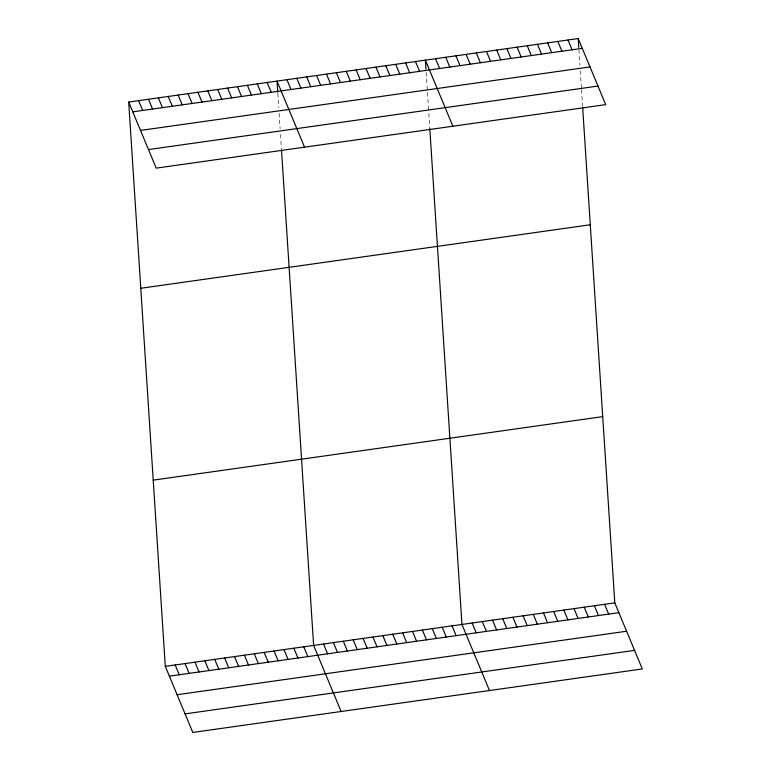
<?xml version="1.0" encoding="UTF-8"?>
<svg xmlns="http://www.w3.org/2000/svg" width="771" height="771" viewBox="0 0 771 771"><rect width="100%" height="100%" fill="white"/><g stroke="black" fill="none" stroke-linecap="round" stroke-linejoin="round"><path stroke-width="0.58" stroke-dasharray="3.85 2.89" d="M578.925 49.633L579.927 65.149M580.284 70.691L581.44 88.434M581.507 89.542L582.587 106.167M426.161 72.329L428.676 111.13M428.821 113.347L429.823 128.863M277.82 93.291L278.755 107.699M279.121 113.241L280.124 128.757M280.48 134.299L281.415 148.716"/><path stroke-width="1.16" d="M128.699 102.051L578.202 38.55L605.707 104.634L156.205 168.136L128.699 102.051L165.293 666.366L192.798 732.45L642.301 668.949L614.795 602.864L582.654 107.275M132.776 111.853L582.278 48.351M140.515 130.424L590.017 66.923M148.475 149.564L597.978 86.063M140.775 288.277L590.278 224.775M153.217 480.14L602.72 416.639M165.293 666.366L614.795 602.864M169.369 676.167L618.872 612.666M177.099 694.738L626.601 631.237M185.069 713.879L634.572 650.377M568.015 39.986L572.092 49.797M557.828 41.432L561.905 51.233M547.632 42.868L551.718 52.669M537.445 44.304L541.531 54.115M527.258 45.749L531.335 55.551M517.071 47.185L521.148 56.987M506.884 48.621L510.961 58.432M496.688 50.067L500.774 59.868M486.501 51.503L490.587 61.304M476.314 52.939L480.391 62.75M466.127 54.384L470.204 64.186M455.94 55.82L460.017 65.631M445.744 57.266L449.83 67.067M435.557 58.702L439.643 68.503M452.876 126.222L425.37 60.138L425.949 69.004M415.482 61.535L419.559 71.346M405.594 62.933L409.671 72.734M395.706 64.33L399.783 74.132M385.818 65.728L389.895 75.529M604.609 604.3L608.685 614.111M375.92 67.125L380.007 76.927M594.412 605.746L598.498 615.547M366.032 68.523L370.119 78.324M584.225 607.182L588.312 616.983M356.144 69.92L360.23 79.721M574.038 608.618L578.115 618.429M346.256 71.317L350.342 81.119M563.852 610.063L567.928 619.865M336.368 72.715L340.454 82.516M553.665 611.499L557.741 621.301M326.48 74.112L330.557 83.914M543.468 612.935L547.555 622.746M316.592 75.51L320.669 85.311M533.281 614.381L537.368 624.182M306.704 76.907L310.78 86.709M523.095 615.817L527.171 625.618M296.816 78.305L300.892 88.106M512.908 617.253L516.984 627.064M286.928 79.702L291.004 89.503M502.721 618.699L506.798 628.5M304.545 147.184L277.03 81.1L277.753 92.183M492.524 620.135L496.611 629.936M267.142 82.487L271.228 92.298M482.338 621.571L486.424 631.382M257.254 83.885L261.34 93.696M472.151 623.016L476.227 632.818M247.366 85.282L251.452 95.093M489.469 690.537L461.964 624.452L429.823 128.863M237.478 86.68L241.564 96.491M452.076 625.85L456.153 635.651M227.59 88.077L231.666 97.888M442.188 627.247L446.264 637.048M217.701 89.475L221.778 99.286M432.29 628.644L436.376 638.446M207.813 90.872L211.89 100.683M422.402 630.042L426.488 639.843M197.925 92.269L202.002 102.08M412.514 631.439L416.6 641.241M188.037 93.667L192.114 103.468M402.626 632.837L406.712 642.638M178.14 95.064L182.226 104.866M392.738 634.234L396.824 644.036M168.251 96.462L172.338 106.263M382.85 635.632L386.926 645.433M158.363 97.859L162.45 107.661M372.962 637.029L377.038 646.83M148.475 99.257L152.562 109.058M363.074 638.427L367.15 648.228M138.587 100.654L142.664 110.455M353.185 639.824L357.262 649.625M343.297 641.221L347.374 651.023M333.4 642.619L337.486 652.42M323.512 644.016L327.598 653.818M341.139 711.498L313.624 645.404L281.492 149.825M303.735 646.802L307.822 656.613M293.847 648.199L297.934 658.01M283.959 649.596L288.036 659.407M274.071 650.994L278.148 660.805M264.183 652.391L268.26 662.202M254.295 653.789L258.372 663.6M244.407 655.186L248.484 664.997M234.509 656.584L238.596 666.385M224.621 657.981L228.708 667.782M214.733 659.378L218.819 669.18M204.845 660.776L208.931 670.577M194.957 662.173L199.034 671.975M185.069 663.571L189.146 673.372M175.181 664.968L179.257 674.77M578.202 38.55L578.78 47.416"/></g></svg>
